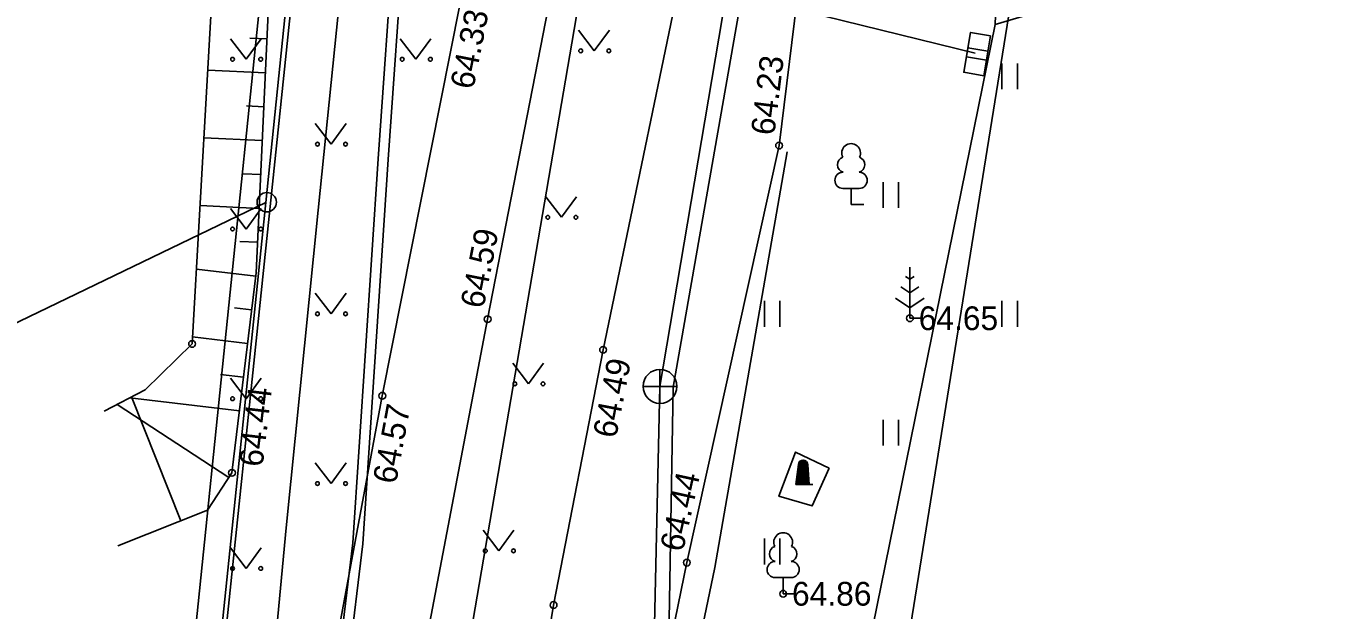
# Model space of a CAD drawing. Extents: x 640465 to 641725, y 6453870 to 6455382.
# Drawn here: x 641281.51 to 641319.8, y 6454262.77 to 6454279.98 of the extents above; entities that cross this region are included whole.
import ezdxf

# ---------------------------------------------------------------- set-up
doc = ezdxf.new("R2010")
doc.units = 0
for name, color, linetype in [('AED', 7, 'Continuous'), ('ELRAJATISMP', 7, 'Continuous'), ('HALJASTUS', 7, 'Continuous'), ('KKAEV', 7, 'Continuous'), ('KORGUS-EH2000', 7, 'Continuous'), ('KTRASS', 7, 'Continuous'), ('MOOTPIIR', 7, 'Continuous'), ('MPKAABEL', 7, 'Continuous'), ('MPOHULIIN', 7, 'Continuous'), ('PIIR', 7, 'Continuous'), ('PIIRIMLEITUD', 7, 'Continuous'), ('PUU', 7, 'Continuous'), ('RAJATIS', 7, 'Continuous'), ('RELJEEF', 7, 'Continuous'), ('TEE', 7, 'Continuous'), ('VTRASS', 7, 'Continuous')]:
    doc.layers.add(name, color=color, linetype=linetype)

msp = doc.modelspace()

# ---------------------------------------------------------------- linework, layer by layer
at = {"layer": 'AED'}
msp.add_lwpolyline([(641282.387, 6454230.332), (641284.22, 6454231.613), (641290.743, 6454294.167)], dxfattribs=at)
at = {"layer": 'ELRAJATISMP'}
for p, q in [((641309.861, 6454279.238), (641309.273, 6454279.339)), ((641309.815, 6454278.971), (641309.227, 6454279.072))]:
    msp.add_line(p, q, dxfattribs=at)
msp.add_lwpolyline([(641309.94, 6454279.693), (641309.737, 6454278.516), (641309.149, 6454278.617), (641309.351, 6454279.794)], close=True, dxfattribs=at)
at = {"layer": 'HALJASTUS'}
for p, q in [((641297.797, 6454279.856), (641298.26, 6454279.249)), ((641298.26, 6454279.249), (641298.706, 6454279.856)), ((641287.537, 6454279.607), (641288, 6454279)), ((641288, 6454279), (641288.446, 6454279.607)), ((641292.537, 6454279.607), (641293, 6454279)), ((641293, 6454279), (641293.446, 6454279.607)), ((641310.272, 6454278.881), (641310.272, 6454278.119)), ((641310.728, 6454278.881), (641310.728, 6454278.119)), ((641290.037, 6454277.107), (641290.5, 6454276.5)), ((641290.5, 6454276.5), (641290.946, 6454277.107)), ((641306.772, 6454275.381), (641306.772, 6454274.619)), ((641307.228, 6454275.381), (641307.228, 6454274.619)), ((641296.827, 6454274.951), (641297.29, 6454274.344)), ((641297.29, 6454274.344), (641297.736, 6454274.951)), ((641287.537, 6454274.607), (641288, 6454274)), ((641288, 6454274), (641288.446, 6454274.607)), ((641290.037, 6454272.107), (641290.5, 6454271.5)), ((641290.5, 6454271.5), (641290.946, 6454272.107)), ((641303.272, 6454271.881), (641303.272, 6454271.119)), ((641303.728, 6454271.881), (641303.728, 6454271.119)), ((641310.272, 6454271.881), (641310.272, 6454271.119)), ((641310.728, 6454271.881), (641310.728, 6454271.119)), ((641295.857, 6454270.046), (641296.321, 6454269.439)), ((641296.321, 6454269.439), (641296.766, 6454270.046)), ((641287.537, 6454269.607), (641288, 6454269)), ((641288, 6454269), (641288.446, 6454269.607)), ((641306.772, 6454268.381), (641306.772, 6454267.619)), ((641307.228, 6454268.381), (641307.228, 6454267.619)), ((641290.037, 6454267.107), (641290.5, 6454266.5)), ((641290.5, 6454266.5), (641290.946, 6454267.107)), ((641294.984, 6454265.125), (641295.448, 6454264.518)), ((641295.448, 6454264.518), (641295.893, 6454265.125)), ((641303.272, 6454264.881), (641303.272, 6454264.119)), ((641303.728, 6454264.881), (641303.728, 6454264.119)), ((641287.537, 6454264.607), (641288, 6454264)), ((641288, 6454264), (641288.446, 6454264.607))]:
    msp.add_line(p, q, dxfattribs=at)
msp.add_lwpolyline([(641305.186, 6454266.951), (641304.191, 6454267.43), (641303.699, 6454266.124), (641304.685, 6454265.841), (641305.186, 6454266.951)], dxfattribs=at)
for centre in [(641297.859, 6454279.249), (641298.688, 6454279.249), (641287.599, 6454279), (641288.428, 6454279), (641292.599, 6454279), (641293.428, 6454279), (641290.099, 6454276.5), (641290.928, 6454276.5), (641296.889, 6454274.344), (641297.718, 6454274.344), (641287.599, 6454274), (641288.428, 6454274), (641290.099, 6454271.5), (641290.928, 6454271.5), (641295.919, 6454269.439), (641296.748, 6454269.439), (641287.599, 6454269), (641288.428, 6454269), (641290.099, 6454266.5), (641290.928, 6454266.5), (641295.047, 6454264.518), (641295.876, 6454264.518), (641287.599, 6454264), (641288.428, 6454264)]:
    msp.add_circle(centre, 0.055, dxfattribs=at)
at = {"layer": 'KKAEV'}
for p, q in [((641300.196, 6454268.863), (641300.196, 6454269.863)), ((641299.696, 6454269.363), (641300.696, 6454269.363))]:
    msp.add_line(p, q, dxfattribs=at)
msp.add_circle((641300.196, 6454269.363), 0.5, dxfattribs=at)
at = {"layer": 'KORGUS-EH2000'}
msp.add_line((641288.04, 6454270.624), (641286.417, 6454270.82), dxfattribs=at)
for centre in [(641303.706, 6454276.459), (641295.116, 6454271.344), (641307.561, 6454271.371), (641286.405, 6454270.615), (641298.519, 6454270.44), (641292.012, 6454269.086), (641287.58, 6454266.816), (641300.986, 6454264.17), (641303.826, 6454263.253), (641297.06, 6454262.921)]:
    msp.add_circle(centre, 0.1, dxfattribs=at)
at = {"layer": 'KTRASS'}
for p, q in [((641305.273, 6454299.421), (641300.196, 6454269.363)), ((641300.196, 6454269.363), (641299.368, 6454233.063))]:
    msp.add_line(p, q, dxfattribs=at)
at = {"layer": 'MOOTPIIR'}
for points in [[(641454.518, 6453947.5), (641364.047, 6454107.482), (641359.901, 6454107.482), (641357.493, 6454110.56), (641359.366, 6454113.169), (641314.124, 6454190.573), (641313.864, 6454190.367), (641294.646, 6454218.002), (641123.513, 6454097.92), (641114.045, 6454113.374), (641283.472, 6454232.614), (641290.811, 6454304.107), (641245.209, 6454302.81), (641199.316, 6454290.505), (641140.053, 6454268.551), (641080.817, 6454234.469), (641070.909, 6454249.614), (641118.909, 6454272.55), (641177.616, 6454296.328), (641250.254, 6454317.768), (641299.131, 6454315.71), (641302.968, 6454438.05)], [(641316.967, 6454397.038), (641314.543, 6454352.712), (641312.64, 6454337.148), (641310.658, 6454281.423), (641304.34, 6454242.144), (641326.112, 6454200.11), (641317.929, 6454193.6), (641365.19, 6454116.704), (641487.656, 6454184.319)]]:
    msp.add_lwpolyline(points, dxfattribs=at)
at = {"layer": 'MPKAABEL'}
for points in [[(641221.499, 6454184.639), (641228.918, 6454189.859), (641236.542, 6454195.148), (641242.736, 6454199.524), (641250.839, 6454205.146), (641266.234, 6454215.75), (641273.817, 6454221.13), (641281.145, 6454226.257), (641284.784, 6454228.823), (641285.499, 6454229.65), (641286.292, 6454237.862), (641287.39, 6454246.898), (641288.283, 6454255.681), (641289.182, 6454265.193), (641290.119, 6454274.557), (641291.049, 6454283.63), (641291.961, 6454292.792), (641292.92, 6454301.472)], [(641289.295, 6454230.97), (641288.493, 6454238.508), (641288.565, 6454245.667), (641289.877, 6454254.272), (641291.14, 6454264.749), (641291.889, 6454276.071), (641292.35, 6454282.633), (641292.753, 6454291.029), (641293.503, 6454300.757), (641292.899, 6454301.46)], [(641292.899, 6454301.46), (641293.816, 6454300.921), (641293.053, 6454291.01), (641292.649, 6454282.616), (641292.188, 6454276.051), (641291.439, 6454264.721), (641290.174, 6454254.231), (641288.865, 6454245.643), (641288.793, 6454238.522), (641289.587, 6454231.057), (641293.11, 6454224.167), (641297.113, 6454217.002), (641299.248, 6454213.228), (641306.905, 6454204.297), (641311.856, 6454198.693), (641315.721, 6454193.558)], [(641292.899, 6454301.46), (641294.014, 6454300.994), (641293.295, 6454290.999), (641292.881, 6454282.62), (641299.483, 6454281.641), (641309.489, 6454279.179)]]:
    msp.add_lwpolyline(points, dxfattribs=at)
at = {"layer": 'MPOHULIIN'}
msp.add_lwpolyline([(641291.215, 6454242.181), (641298.345, 6454283.843), (641300.307, 6454325.932), (641302.352, 6454368.384), (641304.503, 6454409.583), (641305.146, 6454455.305)], dxfattribs=at)
at = {"layer": 'PIIR'}
msp.add_lwpolyline([(641316.1, 6454396.37), (641314.19, 6454351.92), (641312.1, 6454336.62), (641310.07, 6454280.03), (641302.23, 6454241.46), (641313.62, 6454220.11), (641305.35, 6454214.11), (641115.5, 6454078.36), (641110.2, 6454085.89), (641104.12, 6454094.56), (641099.15, 6454101.09), (641144.68, 6454133.39), (641194.03, 6454168.42), (641241.78, 6454202.02), (641250.08, 6454207.84), (641284.14, 6454231.83), (641288.58, 6454274.78), (641291.64, 6454304.64), (641299.35, 6454314.67), (641301.46, 6454379.62), (641303.15, 6454425.64)], dxfattribs=at)
for points in [[(641231.04, 6454247.04), (641208.44, 6454293.52), (641244.74, 6454303.25), (641291.64, 6454304.64), (641288.58, 6454274.78)], [(641348.14, 6454291.29), (641354.66, 6454213.64), (641302.23, 6454241.46), (641310.07, 6454280.03)], [(641250.08, 6454207.84), (641231.04, 6454247.04), (641288.58, 6454274.78), (641284.14, 6454231.83)]]:
    msp.add_lwpolyline(points, close=True, dxfattribs=at)
at = {"layer": 'PIIRIMLEITUD'}
msp.add_circle((641288.607, 6454274.79), 0.285, dxfattribs=at)
at = {"layer": 'PUU'}
for p, q in [((641306.068, 6454275.195), (641305.588, 6454275.195)), ((641305.828, 6454274.72), (641305.828, 6454275.195)), ((641306.208, 6454274.72), (641305.828, 6454274.72)), ((641307.561, 6454272.871), (641307.561, 6454271.371)), ((641307.561, 6454272.521), (641307.436, 6454272.604)), ((641307.685, 6454272.604), (641307.561, 6454272.521)), ((641307.561, 6454272.121), (641307.294, 6454272.299)), ((641307.827, 6454272.299), (641307.561, 6454272.121)), ((641307.136, 6454271.96), (641307.561, 6454271.678)), ((641307.561, 6454271.678), (641307.985, 6454271.96)), ((641307.921, 6454271.371), (641307.561, 6454271.371)), ((641304.066, 6454263.728), (641303.586, 6454263.728)), ((641303.826, 6454263.253), (641303.826, 6454263.728)), ((641304.206, 6454263.253), (641303.826, 6454263.253))]:
    msp.add_line(p, q, dxfattribs=at)
for centre, radius, start, end in [((641305.828, 6454276.24), 0.277, 332.5799, 207.4201), ((641305.658, 6454275.893), 0.233, 109.0217, 253.1415), ((641305.998, 6454275.893), 0.233, 286.8508, 70.9859), ((641305.59, 6454275.433), 0.238, 90.0016, 269.3953), ((641306.065, 6454275.433), 0.238, 270.6047, 89.9984), ((641303.826, 6454264.773), 0.277, 332.5799, 207.4201), ((641303.656, 6454264.426), 0.233, 109.0217, 253.1415), ((641303.996, 6454264.426), 0.233, 286.8508, 70.9859), ((641303.589, 6454263.966), 0.238, 90.0016, 269.3953), ((641304.063, 6454263.966), 0.238, 270.6047, 89.9984)]:
    msp.add_arc(centre, radius, start, end, dxfattribs=at)
at = {"layer": 'RAJATIS'}
for p, q in [((641304.198, 6454266.469), (641304.274, 6454267.064)), ((641304.244, 6454266.826), (641304.549, 6454267.057)), ((641304.248, 6454266.861), (641304.545, 6454267.085)), ((641304.252, 6454266.896), (641304.537, 6454267.11)), ((641304.257, 6454266.93), (641304.524, 6454267.132)), ((641304.261, 6454266.965), (641304.508, 6454267.152)), ((641304.266, 6454267), (641304.489, 6454267.168)), ((641304.27, 6454267.034), (641304.465, 6454267.181)), ((641304.274, 6454267.069), (641304.435, 6454267.19)), ((641304.284, 6454267.108), (641304.395, 6454267.191)), ((641304.595, 6454266.469), (641304.549, 6454267.052)), ((641304.199, 6454266.48), (641304.572, 6454266.761)), ((641304.204, 6454266.515), (641304.57, 6454266.791)), ((641304.208, 6454266.549), (641304.567, 6454266.82)), ((641304.213, 6454266.584), (641304.565, 6454266.85)), ((641304.217, 6454266.619), (641304.563, 6454266.879)), ((641304.222, 6454266.653), (641304.56, 6454266.909)), ((641304.226, 6454266.688), (641304.558, 6454266.938)), ((641304.226, 6454266.469), (641304.574, 6454266.732)), ((641304.23, 6454266.723), (641304.555, 6454266.968)), ((641304.235, 6454266.757), (641304.553, 6454266.997)), ((641304.239, 6454266.792), (641304.551, 6454267.027)), ((641304.268, 6454266.469), (641304.577, 6454266.702)), ((641304.309, 6454266.469), (641304.579, 6454266.672)), ((641304.198, 6454266.469), (641304.701, 6454266.469)), ((641304.351, 6454266.469), (641304.581, 6454266.643)), ((641304.392, 6454266.469), (641304.584, 6454266.613)), ((641304.434, 6454266.469), (641304.586, 6454266.584)), ((641304.475, 6454266.469), (641304.589, 6454266.554)), ((641304.517, 6454266.469), (641304.591, 6454266.525)), ((641304.558, 6454266.469), (641304.593, 6454266.495))]:
    msp.add_line(p, q, dxfattribs=at)
msp.add_arc((641304.411, 6454267.054), 0.138, 359.0957, 175.982, dxfattribs=at)
at = {"layer": 'RELJEEF'}
for p, q in [((641288.613, 6454279.601), (641288.107, 6454279.625)), ((641288.567, 6454278.602), (641286.867, 6454278.682)), ((641288.52, 6454277.603), (641288.007, 6454277.627)), ((641288.474, 6454276.604), (641286.753, 6454276.685)), ((641288.427, 6454275.606), (641287.908, 6454275.63)), ((641288.38, 6454274.607), (641286.639, 6454274.688)), ((641288.334, 6454273.608), (641287.808, 6454273.632)), ((641288.28, 6454272.609), (641286.532, 6454272.821)), ((641288.16, 6454271.617), (641287.654, 6454271.678)), ((641288.04, 6454270.624), (641286.417, 6454270.82)), ((641287.92, 6454269.631), (641287.247, 6454269.712)), ((641287.8, 6454268.638), (641284.57, 6454269.029)), ((641286.072, 6454265.401), (641284.623, 6454269.056)), ((641287.49, 6454266.678), (641284.197, 6454268.834))]:
    msp.add_line(p, q, dxfattribs=at)
for points in [[(641283.812, 6454268.634), (641285.025, 6454269.265), (641286.405, 6454270.615), (641287.087, 6454282.528), (641288.758, 6454288.217), (641293.505, 6454294.371)], [(641284.213, 6454264.664), (641286.857, 6454265.712), (641287.58, 6454266.816), (641288.292, 6454272.708), (641288.748, 6454282.506), (641290.083, 6454287.91), (641293.542, 6454294.341)]]:
    msp.add_lwpolyline(points, dxfattribs=at)
at = {"layer": 'TEE'}
for points in [[(641307.398, 6454318.91), (641306.933, 6454309.878), (641305.816, 6454293.638), (641303.706, 6454276.459), (641300.986, 6454264.17), (641299.693, 6454257.841)], [(641290.189, 6454259.287), (641292.012, 6454269.086), (641294.31, 6454280.65), (641297.037, 6454295.245), (641296.944, 6454295.608), (641292.321, 6454295.691)], [(641296.019, 6454256.499), (641297.06, 6454262.921), (641298.519, 6454270.44), (641301.16, 6454283.179), (641301.981, 6454289.965), (641302.447, 6454293.88), (641301.749, 6454294.72), (641299.767, 6454295.51), (641298.777, 6454290.614), (641297.294, 6454282.529), (641295.116, 6454271.344), (641292.673, 6454258.548)], [(641303.948, 6454276.275), (641301.809, 6454264.027), (641300.51, 6454257.75), (641299.68, 6454250.72), (641299.42, 6454244.803), (641299.426, 6454243.062), (641300.434, 6454239.606), (641301.705, 6454236.131), (641303.368, 6454232.683), (641305.748, 6454228.545), (641308.267, 6454224.934), (641311.871, 6454219.919), (641321.059, 6454197.275)]]:
    msp.add_lwpolyline(points, dxfattribs=at)
at = {"layer": 'VTRASS'}
msp.add_lwpolyline([(641300.133, 6454232.018), (641299.957, 6454232.817), (641300.581, 6454269.345), (641305.849, 6454299.399), (641305.868, 6454299.808), (641306.23, 6454309.093), (641306.29, 6454309.585), (641307.786, 6454342.531), (641310.394, 6454390.018), (641310.421, 6454390.504), (641316.248, 6454432.285), (641319.013, 6454448.14)], dxfattribs=at)

# ---------------------------------------------------------------- texts
at = {"layer": 'KORGUS-EH2000'}
for s, rotation, p in [(' 64.33', 78.7607, (641294.642, 6454277.833)), (' 64.23', 83.0001, (641303.533, 6454276.481)), (' 64.59', 78.9812, (641294.944, 6454271.378)), (' 64.49', 79.0167, (641298.85, 6454267.554)), (' 64.44', 83.1116, (641288.449, 6454266.711)), (' 64.57', 79.4654, (641292.366, 6454266.207)), (' 64.44', 77.5185, (641300.815, 6454264.207))]:
    msp.add_text(s, height=0.7, rotation=rotation, dxfattribs=at).set_placement(p)
for s, p in [(' 64.65', (641307.561, 6454271.021)), (' 64.86', (641303.826, 6454262.903))]:
    msp.add_text(s, height=0.7, dxfattribs=at).set_placement(p)

doc.saveas('drawing.dxf')
